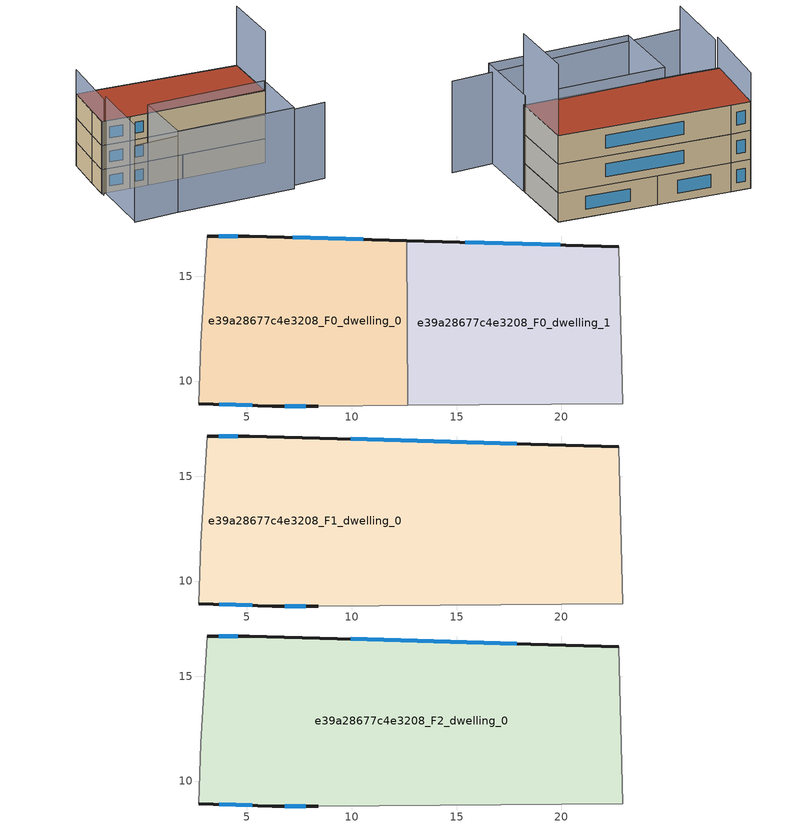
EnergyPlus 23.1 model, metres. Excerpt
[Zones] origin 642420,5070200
e39a28677c4e3208_F0_dwelling_0
 floor ground (EU_floor_Construction): 12.68,8.84 12.63,16.7 5.11,16.92 3.11,16.92 2.81,11.82 2.71,8.91 6.21,8.81 8.41,8.81 z0
 wall outside (EU_wall_Construction): 8.41,8.81 6.21,8.81 2.71,8.91 / 3.11,16.92 5.11,16.92 12.63,16.7 z0:3
 wall adiabatic (EU_wall_Construction): 2.71,8.91 2.81,11.82 3.11,16.92 / 12.68,8.84 8.41,8.81 z0:3
 wall to e39a28677c4e3208_F0_dwelling_1 (EU_wall_Construction): 12.63,16.7 12.68,8.84 z0:3
 window (EU_Window_Construction): 7.81,8.81 6.82,8.81 / 5.25,8.84 3.67,8.88 / 3.66,16.92 4.56,16.92 / 7.18,16.86 10.56,16.76 z0.83:2.17
e39a28677c4e3208_F0_dwelling_1
 floor ground (EU_floor_Construction): 22.92,8.91 22.72,16.41 12.63,16.7 12.68,8.84 z0
 wall outside (EU_wall_Construction): 12.63,16.7 22.72,16.41 z0:3
 wall adiabatic (EU_wall_Construction): 22.72,16.41 22.92,8.91 12.68,8.84 z0:3
 window (EU_Window_Construction): 15.41,16.62 19.95,16.49 z0.83:2.17
e39a28677c4e3208_F1_dwelling_0
 floor to e39a28677c4e3208_F0_dwelling_0 (EU_floor_Construction): 12.68,8.84 12.63,16.7 5.11,16.92 3.11,16.92 2.81,11.82 2.71,8.91 6.21,8.81 8.41,8.81 z3
 floor to e39a28677c4e3208_F0_dwelling_1 (EU_floor_Construction): 22.92,8.91 22.72,16.41 12.63,16.7 12.68,8.84 z3
 wall outside (EU_wall_Construction): 8.41,8.81 6.21,8.81 2.71,8.91 / 3.11,16.92 5.11,16.92 22.72,16.41 z3:6
 wall adiabatic (EU_wall_Construction): 2.71,8.91 2.81,11.82 3.11,16.92 / 22.72,16.41 22.92,8.91 8.41,8.81 z3:6
 window (EU_Window_Construction): 7.81,8.81 6.82,8.81 / 5.25,8.84 3.67,8.88 / 3.66,16.92 4.56,16.92 / 9.96,16.78 17.88,16.55 z3.83:5.17
e39a28677c4e3208_F2_dwelling_0
 floor to e39a28677c4e3208_F1_dwelling_0 (EU_floor_Construction): 22.92,8.91 22.72,16.41 5.11,16.92 3.11,16.92 2.81,11.82 2.71,8.91 6.21,8.81 8.41,8.81 z6
 wall outside (EU_wall_Construction): 8.41,8.81 6.21,8.81 2.71,8.91 / 3.11,16.92 5.11,16.92 22.72,16.41 z6:9
 wall adiabatic (EU_wall_Construction): 2.71,8.91 2.81,11.82 3.11,16.92 / 22.72,16.41 22.92,8.91 8.41,8.81 z6:9
 window (EU_Window_Construction): 7.81,8.81 6.82,8.81 / 5.25,8.84 3.67,8.88 / 3.66,16.92 4.56,16.92 / 9.96,16.78 17.88,16.55 z6.83:8.17
 roof outside (EU_roof_Construction): 22.72,16.41 22.92,8.91 8.41,8.81 6.21,8.81 2.71,8.91 2.81,11.82 3.11,16.92 5.11,16.92 z9
shading: 3.17,8.92 3.11,0.71 / 3.11,16.92 2.74,8.46 z0:12; 3.03,0.57 27.38,2.37 z0:9.5; 22.92,9.2 23.13,1.28 / 23.13,1.28 8.58,0.89 / 8.58,0.89 8.37,8.81 / 8.37,8.81 22.92,9.2 z0:10.1; 22.92,8.91 22.73,16.41 z0:16.4
[Building]
EU S2 Campaign: North Axis=0; Terrain=City; Solar Distribution=FullExterior
[Site:Location]
Lyon-Bron: Latitude=45.75; Longitude=5; Time Zone=1; Elevation=198
[SizingPeriod:WeatherFileDays]
AnnualSizingPeriod: Begin Month=1; Begin Day of Month=1; End Month=12; End Day of Month=31; Day of Week for Start Day=Monday; Use Weather File Daylight Saving Period=No; Use Weather File Rain and Snow Indicators=No
[MATERIAL]
EU_InternalMass_Material: Roughness=MediumRough; Thickness=0.1; Conductivity=1; Density=1800; Specific Heat=900; Thermal Absorptance=0.9; Solar Absorptance=0.7; Visible Absorptance=0.7
[MATERIAL:NOMASS] Roughness=MediumRough; Thermal Absorptance=0.9; Solar Absorptance=0.7; Visible Absorptance=0.7
Name | Thermal Resistance
EU_wall_NoMass | 0.87146
EU_roof_NoMass | 0.842276
EU_floor_NoMass | 0.496999
[WINDOWMATERIAL:SIMPLEGLAZINGSYSTEM]
EU_Window_SimpleGlazing: UFactor=2.2525; Solar Heat Gain Coefficient=0.76; Visible Transmittance=0.76
[CONSTRUCTION]
EU_wall_Construction: EU_wall_NoMass
EU_roof_Construction: EU_roof_NoMass
EU_floor_Construction: EU_floor_NoMass
EU_InternalMass_Construction: EU_InternalMass_Material
EU_Window_Construction: EU_Window_SimpleGlazing
[ZONE] Type=1; Multiplier=1; Ceiling Height=autocalculate; Floor Area=autocalculate; Part of Total Floor Area=Yes
Name | Volume
e39a28677c4e3208_F0_dwelling_0 | 234.412
e39a28677c4e3208_F1_dwelling_0 | 468.815
e39a28677c4e3208_F2_dwelling_0 | 468.817
e39a28677c4e3208_F0_dwelling_1 | 234.409
[INTERNALMASS] Construction=EU_InternalMass_Construction
Name | Zone or ZoneList | Surface Area
e39a28677c4e3208_F0_dwelling_0_EU_InternalMass | e39a28677c4e3208_F0_dwelling_0 | 78.1371
e39a28677c4e3208_F0_dwelling_1_EU_InternalMass | e39a28677c4e3208_F0_dwelling_1 | 78.1364
e39a28677c4e3208_F1_dwelling_0_EU_InternalMass | e39a28677c4e3208_F1_dwelling_0 | 156.272
e39a28677c4e3208_F2_dwelling_0_EU_InternalMass | e39a28677c4e3208_F2_dwelling_0 | 156.272
[OTHEREQUIPMENT] Fuel Type=Electricity; Design Level Calculation Method=Watts/Area; Power per Zone Floor Area=1; Fraction Latent=0; Fraction Radiant=0; Fraction Lost=0; Carbon Dioxide Generation Rate=0; EndUse Subcategory=EU_Step8_InternalGains
Name | Zone or ZoneList or Space or SpaceList | Schedule
EU_Step8_InternalGain_e39a28677c4e3208_F0_dwelling_0_f000 | e39a28677c4e3208_F0_dwelling_0 | EU_Step8_GainSchedule_e39a28677c4e3208_F0_dwelling_0_f000
EU_Step8_InternalGain_e39a28677c4e3208_F0_dwelling_1_f000 | e39a28677c4e3208_F0_dwelling_1 | EU_Step8_GainSchedule_e39a28677c4e3208_F0_dwelling_1_f000
EU_Step8_InternalGain_e39a28677c4e3208_F1_dwelling_0_f000 | e39a28677c4e3208_F1_dwelling_0 | EU_Step8_GainSchedule_e39a28677c4e3208_F1_dwelling_0_f000
EU_Step8_InternalGain_e39a28677c4e3208_F2_dwelling_0_f000 | e39a28677c4e3208_F2_dwelling_0 | EU_Step8_GainSchedule_e39a28677c4e3208_F2_dwelling_0_f000
[ZONEVENTILATION:DESIGNFLOWRATE] Schedule=EU_AlwaysOn; Design Flow Rate Calculation Method=AirChanges/Hour; Air Changes per Hour=0.425; Ventilation Type=Natural; Fan Pressure Rise=0; Fan Total Efficiency=1; Constant Term Coefficient=1; Temperature Term Coefficient=0; Velocity Term Coefficient=0; Velocity Squared Term Coefficient=0; Minimum Indoor Temperature=-100; Maximum Indoor Temperature=100; Delta Temperature=-100; Minimum Outdoor Temperature=-100; Maximum Outdoor Temperature=100; Maximum Wind Speed=40
Name | Zone or ZoneList or Space or SpaceList
EU_ConstantAir_e39a28677c4e3208_F0_dwelling_0 | e39a28677c4e3208_F0_dwelling_0
EU_ConstantAir_e39a28677c4e3208_F0_dwelling_1 | e39a28677c4e3208_F0_dwelling_1
EU_ConstantAir_e39a28677c4e3208_F1_dwelling_0 | e39a28677c4e3208_F1_dwelling_0
EU_ConstantAir_e39a28677c4e3208_F2_dwelling_0 | e39a28677c4e3208_F2_dwelling_0
[HVACTEMPLATE:THERMOSTAT] Constant Heating Setpoint=20; Constant Cooling Setpoint=50
EU_HeatOnly_e39a28677c4e3208_F0_dwelling_0; EU_HeatOnly_e39a28677c4e3208_F0_dwelling_1; EU_HeatOnly_e39a28677c4e3208_F1_dwelling_0; EU_HeatOnly_e39a28677c4e3208_F2_dwelling_0
[HVACTEMPLATE:ZONE:IDEALLOADSAIRSYSTEM] System Availability Schedule=EU_AlwaysOn; Maximum Heating Supply Air Temperature=50; Minimum Cooling Supply Air Temperature=13; Maximum Heating Supply Air Humidity Ratio=0.0156; Minimum Cooling Supply Air Humidity Ratio=0.0077; Heating Limit=NoLimit; Cooling Limit=NoLimit; Heating Availability Schedule=EU_AlwaysOn; Cooling Availability Schedule=EU_CoolingOff; Dehumidification Control Type=ConstantSensibleHeatRatio; Cooling Sensible Heat Ratio=0.7; Dehumidification Setpoint=60; Humidification Control Type=None; Humidification Setpoint=30; Outdoor Air Method=None; Outdoor Air Flow Rate per Person=0.00944; Outdoor Air Flow Rate per Zone Floor Area=0; Outdoor Air Flow Rate per Zone=0; Demand Controlled Ventilation Type=None; Outdoor Air Economizer Type=NoEconomizer; Heat Recovery Type=None; Sensible Heat Recovery Effectiveness=0.7; Latent Heat Recovery Effectiveness=0.65
Name | Template Thermostat
e39a28677c4e3208_F0_dwelling_0 | EU_HeatOnly_e39a28677c4e3208_F0_dwelling_0
e39a28677c4e3208_F0_dwelling_1 | EU_HeatOnly_e39a28677c4e3208_F0_dwelling_1
e39a28677c4e3208_F1_dwelling_0 | EU_HeatOnly_e39a28677c4e3208_F1_dwelling_0
e39a28677c4e3208_F2_dwelling_0 | EU_HeatOnly_e39a28677c4e3208_F2_dwelling_0
[SIZING:ZONE] Zone Cooling Design Supply Air Temperature Input Method=SupplyAirTemperature; Zone Cooling Design Supply Air Temperature=13; Zone Heating Design Supply Air Temperature Input Method=SupplyAirTemperature; Zone Heating Design Supply Air Temperature=50; Zone Cooling Design Supply Air Humidity Ratio=0.008; Zone Heating Design Supply Air Humidity Ratio=0.008; Cooling Design Air Flow Method=DesignDay; Cooling Design Air Flow Rate=0; Cooling Minimum Air Flow per Zone Floor Area=0.000762; Cooling Minimum Air Flow=0; Cooling Minimum Air Flow Fraction=0.2; Heating Design Air Flow Method=DesignDay; Heating Design Air Flow Rate=0; Heating Maximum Air Flow per Zone Floor Area=0.002032; Heating Maximum Air Flow=0.141576; Heating Maximum Air Flow Fraction=0.3; Account for Dedicated Outdoor Air System=No; Dedicated Outdoor Air System Control Strategy=NeutralSupplyAir; Dedicated Outdoor Air Low Setpoint Temperature for Design=autosize; Dedicated Outdoor Air High Setpoint Temperature for Design=autosize; Zone Load Sizing Method=Sensible Load Only No Latent Load; Zone Latent Cooling Design Supply Air Humidity Ratio Input Method=HumidityRatioDifference; Zone Cooling Design Supply Air Humidity Ratio Difference=0.005; Zone Latent Heating Design Supply Air Humidity Ratio Input Method=HumidityRatioDifference; Zone Humidification Design Supply Air Humidity Ratio Difference=0.005
e39a28677c4e3208_F0_dwelling_0; e39a28677c4e3208_F0_dwelling_1; e39a28677c4e3208_F1_dwelling_0; e39a28677c4e3208_F2_dwelling_0
[SCHEDULE:CONSTANT]
Name | Hourly Value
EU_AlwaysOn | 1
EU_CoolingOff | 0
[SCHEDULE:FILE] Column Number=1; Rows to Skip at Top=0; Number of Hours of Data=8760; Column Separator=Comma; Interpolate to Timestep=No; Minutes per Item=60; Adjust Schedule for Daylight Savings=Yes
Name | File
EU_Step8_GainSchedule_e39a28677c4e3208_F0_dwelling_0_f000 | ../../schedules/e39a28677c4e3208/e39a28677c4e3208_F0_dwelling_0_f000_gain.csv
EU_Step8_GainSchedule_e39a28677c4e3208_F0_dwelling_1_f000 | ../../schedules/e39a28677c4e3208/e39a28677c4e3208_F0_dwelling_1_f000_gain.csv
EU_Step8_GainSchedule_e39a28677c4e3208_F1_dwelling_0_f000 | ../../schedules/e39a28677c4e3208/e39a28677c4e3208_F1_dwelling_0_f000_gain.csv
EU_Step8_GainSchedule_e39a28677c4e3208_F2_dwelling_0_f000 | ../../schedules/e39a28677c4e3208/e39a28677c4e3208_F2_dwelling_0_f000_gain.csv
